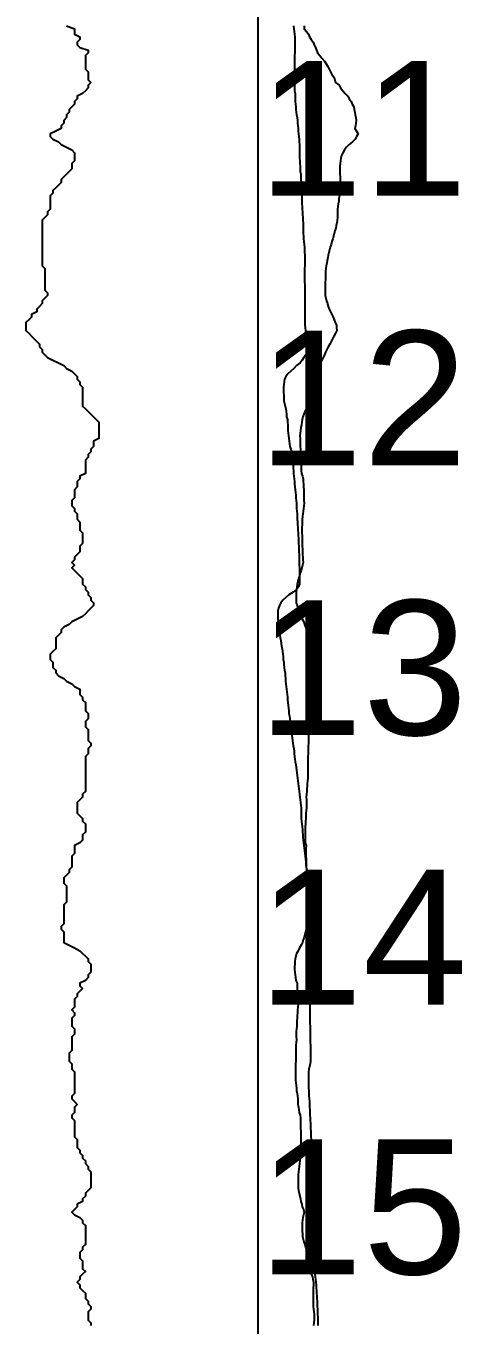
# Model space of a CAD drawing. Header units: millimetres. Extents: x -12.3 to 15.7, y -20.3 to 0.3.
# Drawn here: x -0.86 to 0.756, y -15.439 to -10.62 of the extents above; entities that cross this region are included whole.
import ezdxf
from ezdxf.enums import TextEntityAlignment as Align

# ---------------------------------------------------------------- set-up
doc = ezdxf.new("R2010")
doc.units = ezdxf.units.MM
for name, color, linetype in [('Lokale wrijving', 7, 'Continuous'), ('Waterdruk schouder', 7, 'Continuous'), ('Wrijvingsgetal', 7, 'Continuous')]:
    doc.layers.add(name, color=color, linetype=linetype)
doc.styles.get("Standard").update_dxf_attribs({"font": 'arial.ttf'})

msp = doc.modelspace()

# ---------------------------------------------------------------- linework, layer by layer
msp.add_line((0, 0), (0, -20.03))
at = {"layer": 'Lokale wrijving'}
msp.add_lwpolyline([(0.1712, -10.62), (0.1712, -10.63), (0.1796, -10.64), (0.1878, -10.65), (0.1906, -10.66), (0.1976, -10.67), (0.2046, -10.68), (0.2088, -10.69), (0.2128, -10.7), (0.217, -10.71), (0.2212, -10.72), (0.2296, -10.73), (0.2366, -10.74), (0.2462, -10.75), (0.2532, -10.76), (0.25844, -10.77), (0.2637, -10.78), (0.26894, -10.79), (0.2742, -10.8), (0.281, -10.81), (0.2852, -10.82), (0.288, -10.83), (0.3006, -10.84), (0.3062, -10.85), (0.3144, -10.86), (0.3228, -10.87), (0.3326, -10.88), (0.3382, -10.89), (0.345, -10.9), (0.3492, -10.91), (0.3548, -10.92), (0.3569, -10.93), (0.359, -10.94), (0.36076, -10.95), (0.3625, -10.96), (0.36426, -10.97), (0.36328, -10.98), (0.36152, -10.99), (0.35948, -11), (0.36526, -11.01), (0.37104, -11.02), (0.36524, -11.03), (0.36088, -11.04), (0.34996, -11.05), (0.33832, -11.06), (0.32878, -11.07), (0.3208, -11.08), (0.314, -11.09), (0.3096, -11.1), (0.307, -11.11), (0.3054, -11.12), (0.3042, -11.13), (0.3033, -11.14), (0.30298, -11.15), (0.30344, -11.16), (0.30388, -11.17), (0.30434, -11.18), (0.3048, -11.19), (0.30516, -11.2), (0.3055, -11.21), (0.30462, -11.22), (0.30362, -11.23), (0.30286, -11.24), (0.30194, -11.25), (0.30022, -11.26), (0.29926, -11.27), (0.2975, -11.28), (0.29582, -11.29), (0.29492, -11.3), (0.29424, -11.31), (0.29442, -11.32), (0.29462, -11.33), (0.29366, -11.34), (0.2926, -11.35), (0.2904, -11.36), (0.28804, -11.37), (0.28528, -11.38), (0.28286, -11.39), (0.28034, -11.4), (0.27706, -11.41), (0.2739, -11.42), (0.27082, -11.43), (0.26816, -11.44), (0.26512, -11.45), (0.2625, -11.46), (0.26018, -11.47), (0.25878, -11.48), (0.25668, -11.49), (0.25476, -11.5), (0.25262, -11.51), (0.25136, -11.52), (0.25068, -11.53), (0.25036, -11.54), (0.25036, -11.55), (0.25038, -11.56), (0.24904, -11.57), (0.24868, -11.58), (0.24876, -11.59), (0.24884, -11.6), (0.24892, -11.61), (0.249, -11.62), (0.2518, -11.63), (0.2546, -11.64), (0.2574, -11.65), (0.2602, -11.66), (0.2644, -11.67), (0.2686, -11.68), (0.2742, -11.69), (0.2782, -11.7), (0.2824, -11.71), (0.2866, -11.72), (0.2908, -11.73), (0.2915, -11.74), (0.2922, -11.75), (0.28736, -11.76), (0.28162, -11.77), (0.2766, -11.78), (0.27146, -11.79), (0.26584, -11.8), (0.26028, -11.81), (0.25542, -11.82), (0.2507, -11.83), (0.24614, -11.84), (0.24164, -11.85), (0.23618, -11.86), (0.23004, -11.87), (0.22298, -11.88), (0.21734, -11.89), (0.21206, -11.9), (0.20844, -11.91), (0.20502, -11.92), (0.20212, -11.93), (0.1989, -11.94), (0.19646, -11.95), (0.1943, -11.96), (0.19232, -11.97), (0.19014, -11.98), (0.18716, -11.99), (0.18492, -12), (0.18288, -12.01), (0.18172, -12.02), (0.18148, -12.03), (0.17856, -12.04), (0.17428, -12.05), (0.17, -12.06), (0.16646, -12.07), (0.16414, -12.08), (0.1624, -12.09), (0.16076, -12.1), (0.15846, -12.11), (0.1571, -12.12), (0.15642, -12.13), (0.15556, -12.14), (0.15598, -12.15), (0.15638, -12.16), (0.15624, -12.17), (0.15682, -12.18), (0.15742, -12.19), (0.15702, -12.2), (0.15672, -12.21), (0.15754, -12.22), (0.15836, -12.23), (0.15918, -12.24), (0.16, -12.25), (0.16, -12.26), (0.16, -12.27), (0.1614, -12.28), (0.1656, -12.29), (0.167, -12.3), (0.1677, -12.31), (0.1684, -12.32), (0.1691, -12.33), (0.1698, -12.34), (0.17016, -12.35), (0.1705, -12.36), (0.17032, -12.37), (0.17054, -12.38), (0.17076, -12.39), (0.16982, -12.4), (0.16876, -12.41), (0.16728, -12.42), (0.1658, -12.43), (0.1647, -12.44), (0.16422, -12.45), (0.16352, -12.46), (0.16334, -12.47), (0.1632, -12.48), (0.1631, -12.49), (0.16302, -12.5), (0.16332, -12.51), (0.16362, -12.52), (0.1639, -12.53), (0.16364, -12.54), (0.16412, -12.55), (0.16462, -12.56), (0.1651, -12.57), (0.16558, -12.58), (0.16606, -12.59), (0.16652, -12.6), (0.167, -12.61), (0.1656, -12.62), (0.16244, -12.63), (0.15974, -12.64), (0.157, -12.65), (0.1536, -12.66), (0.15036, -12.67), (0.14756, -12.68), (0.14548, -12.69), (0.1439, -12.7), (0.14272, -12.71), (0.14184, -12.72), (0.14188, -12.73), (0.14192, -12.74), (0.14196, -12.75), (0.142, -12.76), (0.1448, -12.77), (0.1488, -12.78), (0.153, -12.79), (0.1572, -12.8), (0.16, -12.81), (0.1642, -12.82), (0.1698, -12.83), (0.1726, -12.84), (0.1768, -12.85), (0.1808, -12.86), (0.1822, -12.87), (0.1854, -12.88), (0.1888, -12.89), (0.1903, -12.9), (0.1918, -12.91), (0.1933, -12.92), (0.1948, -12.93), (0.199, -12.94), (0.2018, -12.95), (0.2032, -12.96), (0.2046, -12.97), (0.2046, -12.98), (0.206, -12.99), (0.20634, -13), (0.2067, -13.01), (0.20688, -13.02), (0.20706, -13.03), (0.20294, -13.04), (0.1988, -13.05), (0.1947, -13.06), (0.19058, -13.07), (0.18784, -13.08), (0.18678, -13.09), (0.18634, -13.1), (0.186, -13.11), (0.18574, -13.12), (0.18592, -13.13), (0.18608, -13.14), (0.18546, -13.15), (0.185, -13.16), (0.1843, -13.17), (0.18448, -13.18), (0.18464, -13.19), (0.18508, -13.2), (0.18552, -13.21), (0.18596, -13.22), (0.1864, -13.23), (0.1878, -13.24), (0.1878, -13.25), (0.1871, -13.26), (0.18692, -13.27), (0.1868, -13.28), (0.18634, -13.29), (0.18636, -13.3), (0.18638, -13.31), (0.18602, -13.32), (0.18542, -13.33), (0.18532, -13.34), (0.18488, -13.35), (0.18492, -13.36), (0.18494, -13.37), (0.18498, -13.38), (0.185, -13.39), (0.185, -13.4), (0.1844, -13.41), (0.1835, -13.42), (0.18252, -13.43), (0.1818, -13.44), (0.1809, -13.45), (0.18058, -13.46), (0.17998, -13.47), (0.17918, -13.48), (0.17928, -13.49), (0.1794, -13.5), (0.1795, -13.51), (0.1796, -13.52), (0.1789, -13.53), (0.17802, -13.54), (0.17772, -13.55), (0.17714, -13.56), (0.1767, -13.57), (0.17602, -13.58), (0.17552, -13.59), (0.17514, -13.6), (0.17486, -13.61), (0.175, -13.62), (0.17512, -13.63), (0.17526, -13.64), (0.1754, -13.65), (0.1782, -13.66), (0.17714, -13.67), (0.17742, -13.68), (0.17768, -13.69), (0.17794, -13.7), (0.1782, -13.71), (0.1782, -13.72), (0.1782, -13.73), (0.1782, -13.74), (0.1796, -13.75), (0.1808, -13.76), (0.1836, -13.77), (0.185, -13.78), (0.185, -13.79), (0.185, -13.8), (0.18394, -13.81), (0.18316, -13.82), (0.18292, -13.83), (0.1831, -13.84), (0.18326, -13.85), (0.18344, -13.86), (0.18382, -13.87), (0.18422, -13.88), (0.18442, -13.89), (0.1846, -13.9), (0.184, -13.91), (0.1832, -13.92), (0.1823, -13.93), (0.18162, -13.94), (0.18078, -13.95), (0.17942, -13.96), (0.17808, -13.97), (0.17566, -13.98), (0.17348, -13.99), (0.17082, -14), (0.16812, -14.01), (0.16504, -14.02), (0.15998, -14.03), (0.15444, -14.04), (0.14852, -14.05), (0.1434, -14.06), (0.14024, -14.07), (0.13824, -14.08), (0.13708, -14.09), (0.1362, -14.1), (0.13556, -14.11), (0.13542, -14.12), (0.13672, -14.13), (0.138, -14.14), (0.1393, -14.15), (0.1406, -14.16), (0.1448, -14.17), (0.1448, -14.18), (0.1448, -14.19), (0.1458, -14.2), (0.1468, -14.21), (0.1478, -14.22), (0.1488, -14.23), (0.1488, -14.24), (0.1488, -14.25), (0.1478, -14.26), (0.14704, -14.27), (0.14648, -14.28), (0.14572, -14.29), (0.14478, -14.3), (0.14444, -14.31), (0.14418, -14.32), (0.14364, -14.33), (0.14288, -14.34), (0.14196, -14.35), (0.14162, -14.36), (0.14206, -14.37), (0.1425, -14.38), (0.14134, -14.39), (0.1401, -14.4), (0.13988, -14.41), (0.14006, -14.42), (0.14024, -14.43), (0.14042, -14.44), (0.14012, -14.45), (0.13988, -14.46), (0.13936, -14.47), (0.13922, -14.48), (0.13932, -14.49), (0.13942, -14.5), (0.1395, -14.51), (0.1396, -14.52), (0.1395, -14.53), (0.14048, -14.54), (0.14144, -14.55), (0.14242, -14.56), (0.1434, -14.57), (0.1448, -14.58), (0.1462, -14.59), (0.1474, -14.6), (0.1474, -14.61), (0.1474, -14.62), (0.1502, -14.63), (0.1516, -14.64), (0.153, -14.65), (0.1558, -14.66), (0.1572, -14.67), (0.1572, -14.68), (0.1572, -14.69), (0.1572, -14.7), (0.1572, -14.71), (0.1586, -14.72), (0.1586, -14.73), (0.1586, -14.74), (0.1586, -14.75), (0.1586, -14.76), (0.1586, -14.77), (0.15826, -14.78), (0.15798, -14.79), (0.1578, -14.8), (0.1566, -14.81), (0.15604, -14.82), (0.15494, -14.83), (0.15376, -14.84), (0.15252, -14.85), (0.15128, -14.86), (0.15002, -14.87), (0.14936, -14.88), (0.14912, -14.89), (0.14914, -14.9), (0.14916, -14.91), (0.14918, -14.92), (0.1492, -14.93), (0.1502, -14.94), (0.1526, -14.95), (0.1548, -14.96), (0.1572, -14.97), (0.1586, -14.98), (0.1628, -14.99), (0.1642, -15), (0.1684, -15.01), (0.1712, -15.02), (0.1692, -15.03), (0.16654, -15.04), (0.16456, -15.05), (0.16378, -15.06), (0.16362, -15.07), (0.16402, -15.08), (0.16442, -15.09), (0.1648, -15.1), (0.1652, -15.11), (0.167, -15.12), (0.1702, -15.13), (0.1736, -15.14), (0.1768, -15.15), (0.1822, -15.16), (0.1864, -15.17), (0.1892, -15.18), (0.1892, -15.19), (0.1892, -15.2), (0.1906, -15.21), (0.192, -15.22), (0.1934, -15.23), (0.1948, -15.24), (0.1976, -15.25), (0.2018, -15.26), (0.2032, -15.27), (0.206, -15.28), (0.206, -15.29), (0.20494, -15.3), (0.20452, -15.31), (0.20454, -15.32), (0.20456, -15.33), (0.20456, -15.34), (0.20458, -15.35), (0.20458, -15.36), (0.2046, -15.37), (0.206, -15.38), (0.2074, -15.39), (0.2088, -15.4), (0.2088, -15.41), (0.2088, -15.42), (0.2074, -15.43), (0.206, -15.44)], dxfattribs=at)
at = {"layer": 'Waterdruk schouder'}
msp.add_lwpolyline([(0.13154, -10.62), (0.13348, -10.63), (0.1343, -10.64), (0.13512, -10.65), (0.13634, -10.66), (0.13714, -10.67), (0.13714, -10.68), (0.13714, -10.69), (0.13664, -10.7), (0.13626, -10.71), (0.13608, -10.72), (0.13594, -10.73), (0.13584, -10.74), (0.13576, -10.75), (0.1357, -10.76), (0.13566, -10.77), (0.13562, -10.78), (0.1356, -10.79), (0.13558, -10.8), (0.13556, -10.81), (0.13554, -10.82), (0.13552, -10.83), (0.13592, -10.84), (0.13592, -10.85), (0.13592, -10.86), (0.13756, -10.87), (0.13756, -10.88), (0.13836, -10.89), (0.13836, -10.9), (0.13918, -10.91), (0.1404, -10.92), (0.1404, -10.93), (0.14162, -10.94), (0.14324, -10.95), (0.14488, -10.96), (0.1461, -10.97), (0.14692, -10.98), (0.14772, -10.99), (0.14854, -11), (0.14936, -11.01), (0.15058, -11.02), (0.15138, -11.03), (0.1522, -11.04), (0.15302, -11.05), (0.15342, -11.06), (0.15384, -11.07), (0.15384, -11.08), (0.15384, -11.09), (0.15384, -11.1), (0.15424, -11.11), (0.15464, -11.12), (0.15506, -11.13), (0.15586, -11.14), (0.15586, -11.15), (0.15668, -11.16), (0.1583, -11.17), (0.1583, -11.18), (0.1583, -11.19), (0.15994, -11.2), (0.16116, -11.21), (0.16238, -11.22), (0.16238, -11.23), (0.16248, -11.24), (0.16258, -11.25), (0.16268, -11.26), (0.16278, -11.27), (0.1632, -11.28), (0.1636, -11.29), (0.16442, -11.3), (0.16482, -11.31), (0.16564, -11.32), (0.16644, -11.33), (0.16686, -11.34), (0.16726, -11.35), (0.16766, -11.36), (0.16766, -11.37), (0.16766, -11.38), (0.16808, -11.39), (0.16848, -11.4), (0.16848, -11.41), (0.17052, -11.42), (0.17132, -11.43), (0.17256, -11.44), (0.17276, -11.45), (0.17296, -11.46), (0.17316, -11.47), (0.17336, -11.48), (0.17336, -11.49), (0.17336, -11.5), (0.17326, -11.51), (0.17308, -11.52), (0.17296, -11.53), (0.17296, -11.54), (0.17296, -11.55), (0.17296, -11.56), (0.17296, -11.57), (0.17378, -11.58), (0.17418, -11.59), (0.17418, -11.6), (0.17418, -11.61), (0.17408, -11.62), (0.1739, -11.63), (0.17376, -11.64), (0.17346, -11.65), (0.17344, -11.66), (0.17342, -11.67), (0.1734, -11.68), (0.1735, -11.69), (0.17358, -11.7), (0.17368, -11.71), (0.17378, -11.72), (0.17418, -11.73), (0.1754, -11.74), (0.17662, -11.75), (0.17744, -11.76), (0.17946, -11.77), (0.1815, -11.78), (0.18354, -11.79), (0.18476, -11.8), (0.18638, -11.81), (0.18568, -11.82), (0.1828, -11.83), (0.17728, -11.84), (0.1698, -11.85), (0.16418, -11.86), (0.1562, -11.87), (0.14288, -11.88), (0.1329, -11.89), (0.12196, -11.9), (0.11018, -11.91), (0.10268, -11.92), (0.0989, -11.93), (0.09676, -11.94), (0.09576, -11.95), (0.09522, -11.96), (0.09482, -11.97), (0.09512, -11.98), (0.09542, -11.99), (0.09574, -12), (0.09604, -12.01), (0.0989, -12.02), (0.10092, -12.03), (0.10296, -12.04), (0.10458, -12.05), (0.10622, -12.06), (0.10622, -12.07), (0.10906, -12.08), (0.10948, -12.09), (0.11028, -12.1), (0.11028, -12.11), (0.1111, -12.12), (0.11192, -12.13), (0.11354, -12.14), (0.11476, -12.15), (0.11598, -12.16), (0.1172, -12.17), (0.11842, -12.18), (0.12168, -12.19), (0.12412, -12.2), (0.12534, -12.21), (0.12656, -12.22), (0.12778, -12.23), (0.129, -12.24), (0.13022, -12.25), (0.13064, -12.26), (0.13144, -12.27), (0.13226, -12.28), (0.13348, -12.29), (0.1343, -12.3), (0.13512, -12.31), (0.13592, -12.32), (0.13674, -12.33), (0.13756, -12.34), (0.13878, -12.35), (0.14, -12.36), (0.1408, -12.37), (0.14162, -12.38), (0.14244, -12.39), (0.14284, -12.4), (0.14324, -12.41), (0.14406, -12.42), (0.14488, -12.43), (0.14488, -12.44), (0.1457, -12.45), (0.1461, -12.46), (0.14692, -12.47), (0.14732, -12.48), (0.14814, -12.49), (0.14854, -12.5), (0.14894, -12.51), (0.14976, -12.52), (0.15016, -12.53), (0.15016, -12.54), (0.15098, -12.55), (0.15098, -12.56), (0.1518, -12.57), (0.1522, -12.58), (0.1522, -12.59), (0.1526, -12.6), (0.15302, -12.61), (0.15302, -12.62), (0.15342, -12.63), (0.15384, -12.64), (0.15424, -12.65), (0.15424, -12.66), (0.15414, -12.67), (0.15406, -12.68), (0.1536, -12.69), (0.1501, -12.7), (0.14248, -12.71), (0.13016, -12.72), (0.11472, -12.73), (0.10312, -12.74), (0.0919, -12.75), (0.08458, -12.76), (0.07962, -12.77), (0.07588, -12.78), (0.07422, -12.79), (0.07346, -12.8), (0.07342, -12.81), (0.07388, -12.82), (0.07434, -12.83), (0.07482, -12.84), (0.07528, -12.85), (0.07732, -12.86), (0.07896, -12.87), (0.08058, -12.88), (0.08262, -12.89), (0.08424, -12.9), (0.08586, -12.91), (0.0875, -12.92), (0.08912, -12.93), (0.09076, -12.94), (0.09156, -12.95), (0.09278, -12.96), (0.094, -12.97), (0.09564, -12.98), (0.09564, -12.99), (0.09686, -13), (0.09848, -13.01), (0.10052, -13.02), (0.10052, -13.03), (0.10174, -13.04), (0.10256, -13.05), (0.10336, -13.06), (0.10458, -13.07), (0.1058, -13.08), (0.10704, -13.09), (0.10784, -13.1), (0.10906, -13.11), (0.10988, -13.12), (0.1107, -13.13), (0.11192, -13.14), (0.11272, -13.15), (0.11394, -13.16), (0.11476, -13.17), (0.1164, -13.18), (0.11802, -13.19), (0.11924, -13.2), (0.12086, -13.21), (0.12208, -13.22), (0.1229, -13.23), (0.12412, -13.24), (0.12576, -13.25), (0.12698, -13.26), (0.1282, -13.27), (0.12942, -13.28), (0.13104, -13.29), (0.13266, -13.3), (0.13388, -13.31), (0.13388, -13.32), (0.13552, -13.33), (0.13674, -13.34), (0.13836, -13.35), (0.14, -13.36), (0.14122, -13.37), (0.14284, -13.38), (0.14448, -13.39), (0.1457, -13.4), (0.14692, -13.41), (0.14814, -13.42), (0.14936, -13.43), (0.15016, -13.44), (0.15138, -13.45), (0.1522, -13.46), (0.15342, -13.47), (0.15506, -13.48), (0.15668, -13.49), (0.1575, -13.5), (0.15872, -13.51), (0.15994, -13.52), (0.15994, -13.53), (0.15994, -13.54), (0.15994, -13.55), (0.15994, -13.56), (0.16116, -13.57), (0.16238, -13.58), (0.1636, -13.59), (0.16482, -13.6), (0.16522, -13.61), (0.16604, -13.62), (0.16686, -13.63), (0.16808, -13.64), (0.1693, -13.65), (0.17052, -13.66), (0.17174, -13.67), (0.17296, -13.68), (0.17378, -13.69), (0.175, -13.7), (0.17622, -13.71), (0.17702, -13.72), (0.17702, -13.73), (0.17906, -13.74), (0.18068, -13.75), (0.18192, -13.76), (0.18314, -13.77), (0.18436, -13.78), (0.18558, -13.79), (0.18598, -13.8), (0.18638, -13.81), (0.1868, -13.82), (0.1872, -13.83), (0.1875, -13.84), (0.18782, -13.85), (0.18812, -13.86), (0.18842, -13.87), (0.18882, -13.88), (0.18924, -13.89), (0.18964, -13.9), (0.18964, -13.91), (0.18964, -13.92), (0.18964, -13.93), (0.19004, -13.94), (0.19004, -13.95), (0.19004, -13.96), (0.19004, -13.97), (0.19004, -13.98), (0.18994, -13.99), (0.18966, -14), (0.18944, -14.01), (0.1894, -14.02), (0.18946, -14.03), (0.18952, -14.04), (0.18958, -14.05), (0.18964, -14.06), (0.18964, -14.07), (0.19004, -14.08), (0.19004, -14.09), (0.19004, -14.1), (0.19046, -14.11), (0.19046, -14.12), (0.19046, -14.13), (0.19046, -14.14), (0.19086, -14.15), (0.19086, -14.16), (0.19086, -14.17), (0.19086, -14.18), (0.19086, -14.19), (0.19086, -14.2), (0.19128, -14.21), (0.19128, -14.22), (0.19128, -14.23), (0.19168, -14.24), (0.19168, -14.25), (0.19168, -14.26), (0.19208, -14.27), (0.19208, -14.28), (0.19208, -14.29), (0.1925, -14.3), (0.1925, -14.31), (0.1925, -14.32), (0.1929, -14.33), (0.1929, -14.34), (0.1929, -14.35), (0.1929, -14.36), (0.1929, -14.37), (0.19372, -14.38), (0.19372, -14.39), (0.19412, -14.4), (0.19412, -14.41), (0.19452, -14.42), (0.19452, -14.43), (0.19452, -14.44), (0.19494, -14.45), (0.19534, -14.46), (0.19362, -14.47), (0.19088, -14.48), (0.18844, -14.49), (0.18742, -14.5), (0.18696, -14.51), (0.18682, -14.52), (0.18692, -14.53), (0.187, -14.54), (0.1871, -14.55), (0.1872, -14.56), (0.18802, -14.57), (0.18842, -14.58), (0.18842, -14.59), (0.18964, -14.6), (0.19046, -14.61), (0.19046, -14.62), (0.19128, -14.63), (0.19168, -14.64), (0.19208, -14.65), (0.1925, -14.66), (0.1933, -14.67), (0.19372, -14.68), (0.19412, -14.69), (0.19452, -14.7), (0.19534, -14.71), (0.19574, -14.72), (0.19616, -14.73), (0.19656, -14.74), (0.19696, -14.75), (0.19778, -14.76), (0.19818, -14.77), (0.1986, -14.78), (0.199, -14.79), (0.1994, -14.8), (0.1994, -14.81), (0.19982, -14.82), (0.20064, -14.83), (0.20064, -14.84), (0.20104, -14.85), (0.20144, -14.86), (0.20226, -14.87), (0.20226, -14.88), (0.20266, -14.89), (0.20348, -14.9), (0.2043, -14.91), (0.2047, -14.92), (0.2051, -14.93), (0.20592, -14.94), (0.20632, -14.95), (0.20714, -14.96), (0.20754, -14.97), (0.20754, -14.98), (0.20754, -14.99), (0.20764, -15), (0.20776, -15.01), (0.20786, -15.02), (0.20796, -15.03), (0.20836, -15.04), (0.20876, -15.05), (0.20918, -15.06), (0.21, -15.07), (0.2104, -15.08), (0.2108, -15.09), (0.2108, -15.1), (0.2108, -15.11), (0.21162, -15.12), (0.21132, -15.13), (0.21048, -15.14), (0.20924, -15.15), (0.20912, -15.16), (0.20892, -15.17), (0.20878, -15.18), (0.20878, -15.19), (0.20878, -15.2), (0.20876, -15.21), (0.20876, -15.22), (0.20958, -15.23), (0.2108, -15.24), (0.21122, -15.25), (0.21244, -15.26), (0.21324, -15.27), (0.21446, -15.28), (0.21568, -15.29), (0.2161, -15.3), (0.2169, -15.31), (0.21732, -15.32), (0.21814, -15.33), (0.21814, -15.34), (0.21894, -15.35), (0.21936, -15.36), (0.21976, -15.37), (0.22058, -15.38), (0.22058, -15.39), (0.22098, -15.4), (0.2218, -15.41), (0.2218, -15.42), (0.2218, -15.43), (0.2218, -15.44)], dxfattribs=at)
at = {"layer": 'Wrijvingsgetal'}
msp.add_lwpolyline([(-0.71, -10.62), (-0.68, -10.63), (-0.68, -10.64), (-0.68, -10.65), (-0.66, -10.66), (-0.66, -10.67), (-0.67, -10.68), (-0.67, -10.69), (-0.66, -10.7), (-0.63, -10.71), (-0.63, -10.72), (-0.64, -10.73), (-0.64, -10.74), (-0.64, -10.75), (-0.64, -10.76), (-0.64, -10.77), (-0.64, -10.78), (-0.63, -10.79), (-0.63, -10.8), (-0.63, -10.81), (-0.63, -10.82), (-0.62, -10.83), (-0.63, -10.84), (-0.63, -10.85), (-0.64, -10.86), (-0.65, -10.87), (-0.67, -10.88), (-0.67, -10.89), (-0.68, -10.9), (-0.68, -10.91), (-0.69, -10.92), (-0.7, -10.93), (-0.7, -10.94), (-0.71, -10.95), (-0.71, -10.96), (-0.72, -10.97), (-0.72, -10.98), (-0.73, -10.99), (-0.73, -11), (-0.75, -11.01), (-0.77, -11.02), (-0.77, -11.03), (-0.76, -11.04), (-0.74, -11.05), (-0.73, -11.06), (-0.71, -11.07), (-0.69, -11.08), (-0.68, -11.09), (-0.68, -11.1), (-0.68, -11.11), (-0.68, -11.12), (-0.69, -11.13), (-0.69, -11.14), (-0.69, -11.15), (-0.7, -11.16), (-0.71, -11.17), (-0.72, -11.18), (-0.73, -11.19), (-0.73, -11.2), (-0.74, -11.21), (-0.75, -11.22), (-0.76, -11.23), (-0.76, -11.24), (-0.77, -11.25), (-0.77, -11.26), (-0.77, -11.27), (-0.77, -11.28), (-0.77, -11.29), (-0.77, -11.3), (-0.78, -11.31), (-0.78, -11.32), (-0.79, -11.33), (-0.8, -11.34), (-0.8, -11.35), (-0.8, -11.36), (-0.8, -11.37), (-0.8, -11.38), (-0.8, -11.39), (-0.8, -11.4), (-0.8, -11.41), (-0.8, -11.42), (-0.8, -11.43), (-0.8, -11.44), (-0.8, -11.45), (-0.8, -11.46), (-0.8, -11.47), (-0.8, -11.48), (-0.8, -11.49), (-0.8, -11.5), (-0.8, -11.51), (-0.79, -11.52), (-0.79, -11.53), (-0.79, -11.54), (-0.79, -11.55), (-0.79, -11.56), (-0.79, -11.57), (-0.79, -11.58), (-0.79, -11.59), (-0.79, -11.6), (-0.78, -11.61), (-0.78, -11.62), (-0.79, -11.63), (-0.8, -11.64), (-0.8, -11.65), (-0.81, -11.66), (-0.82, -11.67), (-0.82, -11.68), (-0.84, -11.69), (-0.84, -11.7), (-0.85, -11.71), (-0.86, -11.72), (-0.86, -11.73), (-0.86, -11.74), (-0.86, -11.75), (-0.85, -11.76), (-0.84, -11.77), (-0.83, -11.78), (-0.82, -11.79), (-0.81, -11.8), (-0.81, -11.81), (-0.8, -11.82), (-0.8, -11.83), (-0.79, -11.84), (-0.78, -11.85), (-0.76, -11.86), (-0.74, -11.87), (-0.72, -11.88), (-0.71, -11.89), (-0.69, -11.9), (-0.68, -11.91), (-0.67, -11.92), (-0.67, -11.93), (-0.66, -11.94), (-0.66, -11.95), (-0.65, -11.96), (-0.65, -11.97), (-0.65, -11.98), (-0.65, -11.99), (-0.65, -12), (-0.65, -12.01), (-0.65, -12.02), (-0.65, -12.03), (-0.64, -12.04), (-0.63, -12.05), (-0.62, -12.06), (-0.61, -12.07), (-0.6, -12.08), (-0.59, -12.09), (-0.59, -12.1), (-0.59, -12.11), (-0.59, -12.12), (-0.59, -12.13), (-0.59, -12.14), (-0.59, -12.15), (-0.61, -12.16), (-0.61, -12.17), (-0.61, -12.18), (-0.62, -12.19), (-0.62, -12.2), (-0.63, -12.21), (-0.63, -12.22), (-0.64, -12.23), (-0.64, -12.24), (-0.64, -12.25), (-0.64, -12.26), (-0.64, -12.27), (-0.64, -12.28), (-0.66, -12.29), (-0.66, -12.3), (-0.67, -12.31), (-0.67, -12.32), (-0.67, -12.33), (-0.68, -12.34), (-0.68, -12.35), (-0.68, -12.36), (-0.68, -12.37), (-0.69, -12.38), (-0.69, -12.39), (-0.69, -12.4), (-0.68, -12.41), (-0.68, -12.42), (-0.67, -12.43), (-0.67, -12.44), (-0.67, -12.45), (-0.66, -12.46), (-0.66, -12.47), (-0.66, -12.48), (-0.66, -12.49), (-0.65, -12.5), (-0.65, -12.51), (-0.65, -12.52), (-0.65, -12.53), (-0.65, -12.54), (-0.66, -12.55), (-0.66, -12.56), (-0.66, -12.57), (-0.67, -12.58), (-0.68, -12.59), (-0.68, -12.6), (-0.69, -12.61), (-0.68, -12.62), (-0.69, -12.63), (-0.68, -12.64), (-0.67, -12.65), (-0.66, -12.66), (-0.65, -12.67), (-0.65, -12.68), (-0.65, -12.69), (-0.64, -12.7), (-0.64, -12.71), (-0.63, -12.72), (-0.63, -12.73), (-0.62, -12.74), (-0.62, -12.75), (-0.61, -12.76), (-0.61, -12.77), (-0.62, -12.78), (-0.63, -12.79), (-0.64, -12.8), (-0.65, -12.81), (-0.67, -12.82), (-0.69, -12.83), (-0.7, -12.84), (-0.72, -12.85), (-0.73, -12.86), (-0.73, -12.87), (-0.74, -12.88), (-0.75, -12.89), (-0.75, -12.9), (-0.75, -12.91), (-0.75, -12.92), (-0.75, -12.93), (-0.76, -12.94), (-0.77, -12.95), (-0.77, -12.96), (-0.77, -12.97), (-0.76, -12.98), (-0.76, -12.99), (-0.76, -13), (-0.75, -13.01), (-0.75, -13.02), (-0.74, -13.03), (-0.72, -13.04), (-0.71, -13.05), (-0.69, -13.06), (-0.68, -13.07), (-0.66, -13.08), (-0.66, -13.09), (-0.66, -13.1), (-0.65, -13.11), (-0.65, -13.12), (-0.64, -13.13), (-0.64, -13.14), (-0.64, -13.15), (-0.64, -13.16), (-0.63, -13.17), (-0.63, -13.18), (-0.63, -13.19), (-0.64, -13.2), (-0.64, -13.21), (-0.64, -13.22), (-0.63, -13.23), (-0.63, -13.24), (-0.63, -13.25), (-0.63, -13.26), (-0.63, -13.27), (-0.62, -13.28), (-0.62, -13.29), (-0.63, -13.3), (-0.63, -13.31), (-0.63, -13.32), (-0.64, -13.33), (-0.64, -13.34), (-0.64, -13.35), (-0.64, -13.36), (-0.64, -13.37), (-0.64, -13.38), (-0.64, -13.39), (-0.64, -13.4), (-0.64, -13.41), (-0.64, -13.42), (-0.64, -13.43), (-0.64, -13.44), (-0.64, -13.45), (-0.64, -13.46), (-0.65, -13.47), (-0.65, -13.48), (-0.66, -13.49), (-0.67, -13.5), (-0.67, -13.51), (-0.67, -13.52), (-0.67, -13.53), (-0.67, -13.54), (-0.66, -13.55), (-0.65, -13.56), (-0.65, -13.57), (-0.64, -13.58), (-0.64, -13.59), (-0.64, -13.6), (-0.64, -13.61), (-0.65, -13.62), (-0.65, -13.63), (-0.65, -13.64), (-0.66, -13.65), (-0.68, -13.66), (-0.68, -13.67), (-0.68, -13.68), (-0.68, -13.69), (-0.69, -13.7), (-0.69, -13.71), (-0.69, -13.72), (-0.69, -13.73), (-0.69, -13.74), (-0.7, -13.75), (-0.7, -13.76), (-0.71, -13.77), (-0.72, -13.78), (-0.72, -13.79), (-0.72, -13.8), (-0.71, -13.81), (-0.71, -13.82), (-0.71, -13.83), (-0.71, -13.84), (-0.71, -13.85), (-0.71, -13.86), (-0.71, -13.87), (-0.72, -13.88), (-0.72, -13.89), (-0.72, -13.9), (-0.72, -13.91), (-0.72, -13.92), (-0.72, -13.93), (-0.72, -13.94), (-0.72, -13.95), (-0.73, -13.96), (-0.73, -13.97), (-0.72, -13.98), (-0.72, -13.99), (-0.72, -14), (-0.72, -14.01), (-0.72, -14.02), (-0.7, -14.03), (-0.68, -14.04), (-0.66, -14.05), (-0.65, -14.06), (-0.64, -14.07), (-0.63, -14.08), (-0.63, -14.09), (-0.62, -14.1), (-0.62, -14.11), (-0.62, -14.12), (-0.62, -14.13), (-0.63, -14.14), (-0.63, -14.15), (-0.64, -14.16), (-0.66, -14.17), (-0.66, -14.18), (-0.65, -14.19), (-0.66, -14.2), (-0.67, -14.21), (-0.67, -14.22), (-0.68, -14.23), (-0.68, -14.24), (-0.68, -14.25), (-0.68, -14.26), (-0.69, -14.27), (-0.68, -14.28), (-0.68, -14.29), (-0.69, -14.3), (-0.69, -14.31), (-0.69, -14.32), (-0.69, -14.33), (-0.68, -14.34), (-0.68, -14.35), (-0.68, -14.36), (-0.69, -14.37), (-0.69, -14.38), (-0.69, -14.39), (-0.69, -14.4), (-0.69, -14.41), (-0.69, -14.42), (-0.7, -14.43), (-0.7, -14.44), (-0.7, -14.45), (-0.7, -14.46), (-0.69, -14.47), (-0.69, -14.48), (-0.69, -14.49), (-0.68, -14.5), (-0.68, -14.51), (-0.68, -14.52), (-0.68, -14.53), (-0.68, -14.54), (-0.68, -14.55), (-0.68, -14.56), (-0.68, -14.57), (-0.68, -14.58), (-0.69, -14.59), (-0.69, -14.6), (-0.68, -14.61), (-0.67, -14.62), (-0.68, -14.63), (-0.68, -14.64), (-0.68, -14.65), (-0.69, -14.66), (-0.69, -14.67), (-0.68, -14.68), (-0.68, -14.69), (-0.68, -14.7), (-0.68, -14.71), (-0.68, -14.72), (-0.68, -14.73), (-0.68, -14.74), (-0.67, -14.75), (-0.67, -14.76), (-0.67, -14.77), (-0.67, -14.78), (-0.66, -14.79), (-0.66, -14.8), (-0.65, -14.81), (-0.65, -14.82), (-0.64, -14.83), (-0.64, -14.84), (-0.63, -14.85), (-0.63, -14.86), (-0.62, -14.87), (-0.62, -14.88), (-0.62, -14.89), (-0.62, -14.9), (-0.62, -14.91), (-0.62, -14.92), (-0.62, -14.93), (-0.63, -14.94), (-0.64, -14.95), (-0.64, -14.96), (-0.65, -14.97), (-0.65, -14.98), (-0.67, -14.99), (-0.67, -15), (-0.68, -15.01), (-0.69, -15.02), (-0.68, -15.03), (-0.66, -15.04), (-0.65, -15.05), (-0.65, -15.06), (-0.64, -15.07), (-0.64, -15.08), (-0.64, -15.09), (-0.64, -15.1), (-0.64, -15.11), (-0.64, -15.12), (-0.64, -15.13), (-0.64, -15.14), (-0.65, -15.15), (-0.65, -15.16), (-0.66, -15.17), (-0.66, -15.18), (-0.66, -15.19), (-0.65, -15.2), (-0.65, -15.21), (-0.65, -15.22), (-0.65, -15.23), (-0.64, -15.24), (-0.65, -15.25), (-0.66, -15.26), (-0.66, -15.27), (-0.67, -15.28), (-0.66, -15.29), (-0.66, -15.3), (-0.65, -15.31), (-0.64, -15.32), (-0.64, -15.33), (-0.64, -15.34), (-0.63, -15.35), (-0.63, -15.36), (-0.62, -15.37), (-0.62, -15.38), (-0.63, -15.39), (-0.63, -15.4), (-0.63, -15.41), (-0.63, -15.42), (-0.62, -15.43), (-0.62, -15.44)], dxfattribs=at)

# ---------------------------------------------------------------- texts
for s, p in [('11', (0, -11)), ('12', (0, -12)), ('13', (0, -13)), ('14', (0, -14)), ('15', (0, -15))]:
    msp.add_text(s, height=0.5).set_placement(p, align=Align.MIDDLE_LEFT)

doc.saveas('drawing.dxf')
